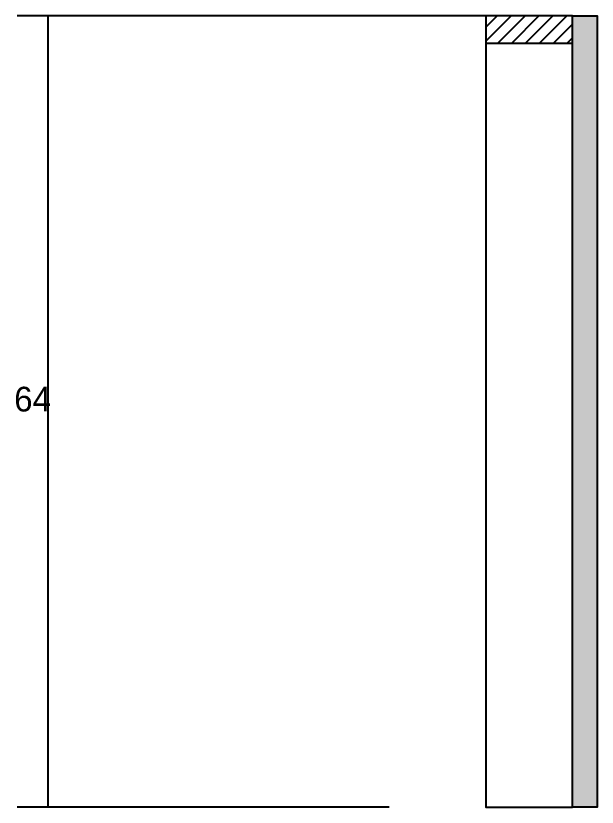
# Model space of a CAD drawing. Header units: metres. Extents: x 6475 to 8841, y 7871 to 9160.
# Drawn here: x 8033.1 to 8127, y 7870.6 to 7998.6 of the extents above; entities that cross this region are included whole.
import ezdxf

# ---------------------------------------------------------------- set-up
doc = ezdxf.new("R2010")
doc.units = ezdxf.units.M
for name, color, linetype in [('COTA', 4, 'Continuous'), ('Hachura', 253, 'Continuous'), ('Madeira', 126, 'Continuous'), ('Painéis', 200, 'Continuous')]:
    doc.layers.add(name, color=color, linetype=linetype)

msp = doc.modelspace()

# ---------------------------------------------------------------- hatches: boundary and pattern name
at = {"layer": 'Hachura'}
h = msp.add_hatch(dxfattribs=at)
h.set_pattern_fill('ANSI31', scale=0.5)
h.paths.add_polyline_path([(8123, 7994.2), (8123, 7998.6), (8123, 7998.6), (8109, 7998.6), (8109, 7998.6), (8109, 7994.2), (8109, 7994.2), (8123, 7994.2)])
h = msp.add_hatch(color=8, dxfattribs=at)
h.dxf.hatch_style = 1
h.paths.add_polyline_path([(8123, 7998.6), (8127, 7998.6), (8127, 7998.6), (8127, 7870.6), (8127, 7870.6), (8123, 7870.6), (8123, 7870.6), (8123, 7998.6)])

# ---------------------------------------------------------------- linework, layer by layer
at = {"layer": 'COTA'}
for p, q in [((8109, 7998.6), (8033.3, 7998.6)), ((8038.3, 7870.6), (8038.3, 7998.6)), ((8093.4, 7870.6), (8033.3, 7870.6))]:
    msp.add_line(p, q, dxfattribs=at)
at = {"layer": 'Madeira'}
for points in [[(8123, 7994.2), (8123, 7998.6), (8109, 7998.6), (8109, 7994.2)], [(8123, 7998.6), (8109, 7998.6), (8109, 7870.6), (8123, 7870.6)]]:
    msp.add_lwpolyline(points, close=True, dxfattribs=at)
at = {"layer": 'Painéis'}
msp.add_lwpolyline([(8123, 7998.6), (8127, 7998.6), (8127, 7870.6), (8123, 7870.6)], close=True, dxfattribs=at)

# ---------------------------------------------------------------- texts
at = {"layer": 'COTA'}
msp.add_text('64', height=4, dxfattribs=at).set_placement((8032.8, 7934.6))

doc.saveas('drawing.dxf')
